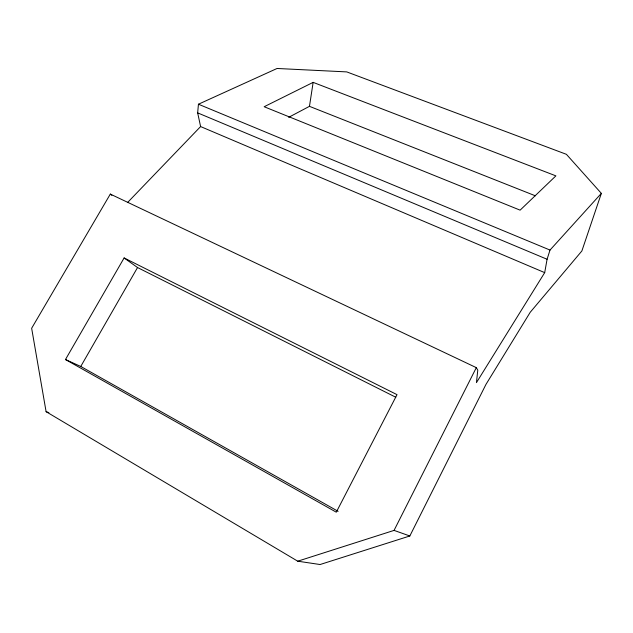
<?xml version="1.0" encoding="UTF-8"?>
<svg xmlns="http://www.w3.org/2000/svg" width="633" height="633" viewBox="0 0 633 633"><rect width="100%" height="100%" fill="white"/><g stroke="black" fill="none" stroke-linecap="round" stroke-linejoin="round"><path stroke-width="0.95" d="M544.697 272.633L200.606 126.56L197.662 112.88L198.438 104.216L277.064 68.475L346.757 71.901L566.4 154.317L601.35 193.366L581.869 250.977L530.232 312.259L485.954 384.413L409.836 535.977L320.084 564.525L297.739 561.194L46.098 411.672L31.65 328.266L110.316 194.086L476.309 367.638L477.773 370.186L476.443 382.617L544.697 272.633L547.086 259.261L550.006 250.067L601.35 193.366M288.664 117.334L309.466 106.336L313.145 82.369L555.893 175.863L520.12 210.156L264.159 106.732L313.145 82.369M297.739 561.194L394.058 530.399L476.309 367.638M65.468 359.536L80.755 366.46L137.535 267.537L124.115 257.947L65.468 359.536L336.289 512.192L397.018 394.652L124.115 257.947M127.494 202.592L200.606 126.56M46.098 411.672L48.868 412.629M394.058 530.399L409.836 535.977M309.466 106.336L535.352 195.795M198.438 104.216L550.006 250.067M197.662 112.88L547.086 259.261M137.535 267.537L395.775 397.239M80.755 366.46L338.125 511.329M110.316 194.086L111.843 195.336"/></g></svg>
